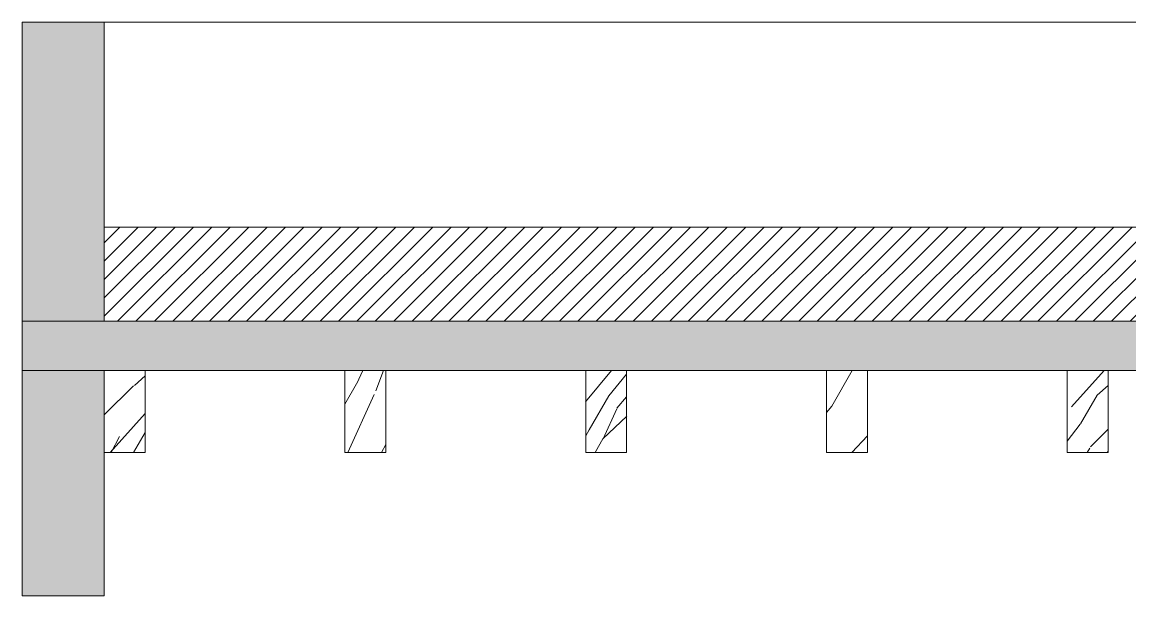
# Model space of a CAD drawing. Header units: metres. Extents: x -197 to 1099, y -24 to 14.
# Drawn here: x 18.78 to 21.482, y 6.15 to 7.55 of the extents above; entities that cross this region are included whole.
import ezdxf

# ---------------------------------------------------------------- set-up
doc = ezdxf.new("R2010")
doc.units = ezdxf.units.M
doc.header["$LTSCALE"] = 0.001
for name, color, linetype, lineweight, true_color in [('Jach-Anotaciones-CalidaddeLínea  0.13', 7, 'Continuous', 13, 0x000000), ('Jach-Anotaciones-Hatch-Lum100%', 7, 'Continuous', 13, 0x000000), ('Jach-Anotaciones-Hatch-Lum50%', 9, 'Continuous', 13, 0x808080)]:
    doc.layers.add(name, color=color, linetype=linetype, lineweight=lineweight, true_color=true_color)
pattern_1 = [(0, (0, 0), (0, 6.985), [5.08, -1.905]), (90, (0, 0), (-6.985, 4e-16), [5.08, -1.905])]
pattern_2 = [(0, (0, 9e-16), (0, 6.985), [5.08, -1.905]), (90, (0, 9e-16), (-6.985, 4e-16), [5.08, -1.905])]

msp = doc.modelspace()

# ---------------------------------------------------------------- hatches: boundary and pattern name
at = {"layer": 'Jach-Anotaciones-Hatch-Lum100%', "ltscale": 100}
h = msp.add_hatch(color=256, dxfattribs=at)
h.dxf.hatch_style = 1
h.paths.add_polyline_path([(18.77958, 7.55), (18.97958, 7.55), (18.97958, 6.82), (18.77958, 6.82)])
at = {"layer": 'Jach-Anotaciones-Hatch-Lum100%', "linetype": 'Continuous', "lineweight": 0, "ltscale": 100}
h = msp.add_hatch(dxfattribs=at)
h.set_pattern_fill('ANGLE')
h.set_pattern_definition(pattern_2)
h.paths.add_polyline_path([(20.10303, 6.82), (20.20303, 6.82), (20.20303, 7.25), (20.10303, 7.25)])
h = msp.add_hatch(dxfattribs=at)
h.set_pattern_fill('ANGLE')
h.set_pattern_definition(pattern_2)
h.paths.add_polyline_path([(20.80303, 6.82), (20.90303, 6.82), (20.90303, 7.25), (20.80303, 7.25)])
at = {"layer": 'Jach-Anotaciones-Hatch-Lum100%', "ltscale": 100}
h = msp.add_hatch(color=256, dxfattribs=at)
h.dxf.hatch_style = 1
h.paths.add_polyline_path([(18.77958, 6.82), (31.48958, 6.82), (31.48958, 6.7), (18.77958, 6.7)])
at = {"layer": 'Jach-Anotaciones-Hatch-Lum100%', "linetype": 'Continuous', "lineweight": 0, "ltscale": 100}
h = msp.add_hatch(dxfattribs=at)
h.set_pattern_fill('ANGLE')
h.set_pattern_definition(pattern_1)
h.paths.add_polyline_path([(20.20303, 6.7), (20.20303, 6.82), (19.35803, 6.82), (19.35803, 6.7)])
h.paths.add_polyline_path([(20.80303, 6.82), (20.80303, 6.7), (23.95803, 6.7), (23.95803, 6.82)])
at = {"layer": 'Jach-Anotaciones-Hatch-Lum100%', "ltscale": 100}
h = msp.add_hatch(color=256, dxfattribs=at)
h.dxf.hatch_style = 1
h.paths.add_polyline_path([(18.77958, 6.7), (18.97958, 6.7), (18.97958, 6.15), (18.77958, 6.15)])
at = {"layer": 'Jach-Anotaciones-Hatch-Lum50%', "ltscale": 100}
h = msp.add_hatch(dxfattribs=at)
h.set_pattern_fill('ANSI31', color=256, scale=0.01)
h.set_pattern_definition([(45, (-143.794692, 0), (-0.0224506403, 0.0224506403), [])])
h.paths.add_polyline_path([(18.97958, 7.05), (31.33958, 7.05), (31.33958, 6.82), (18.97958, 6.82)])
h = msp.add_hatch(dxfattribs=at)
h.set_pattern_fill('ANGLE', color=256)
h.set_pattern_definition(pattern_1)
h.paths.add_polyline_path([(20.20303, 6.7), (20.20303, 6.82), (19.35803, 6.82), (19.35803, 6.7)])
h.paths.add_polyline_path([(20.80303, 6.82), (20.80303, 6.7), (23.95803, 6.7), (23.95803, 6.82)])
h = msp.add_hatch(dxfattribs=at)
h.set_pattern_fill('WOOD_01', color=256, scale=0.8, angle=60, pattern_type=2)
h.set_pattern_definition([(60, (-136.0674, 0.8039), (-0.6928203, 0.4), [0.16, -0.64]), (68.9726, (-135.689297, 0.59483), (1.707181334, 4.556921009), [0.1538832, -15.2344232]), (65.7105, (-135.73487, 0.6119), (2.907189787, 6.63537723), [0.1607984, -7.8791008]), (44.5779, (-135.942713, 0.731902), (6.478452005, 6.421028285), [0.2406656, -23.8259016]), (53.6599, (-136.16334, 0.87776), (0.39999871, 0.69282136), [0.1448864, -7.0994208]), (45.0686, (-135.756436, 0.670543), (2.29281919, 2.371281939), [0.1241936, -12.2951456]), (48.6901, (-136.29827, 0.66006), (0.39999986, 0.69282067), [0.3263376, -3.7528776]), (65.7105, (-135.62694, 0.55883), (2.907189787, 6.63537723), [0.0803992, -7.9595]), (60, (-135.9219, 0.7199), (-0.6928203, 0.4), [0.08, -0.72]), (60, (-136.0851, 0.6293), (-0.6928203, 0.4), [0.24, -0.56]), (71.3099, (-136.10899, 0.8279), (0.90718136, 3.17128011), [0.081584, -3.997631]), (62.7263, (-135.892646, 0.61062), (7.307182554, 14.256405072), [0.1681904, -16.6508464]), (52.4054, (-135.85186, 0.63326), (3.89281589, 5.142565012), [0.1210616, -11.9851336]), (60, (-135.6086, 0.4466), (-0.6928203, 0.4), [0.16, -0.64]), (58.8309, (-135.613949, 0.357338), (0.3999995412, 0.6928207572), [0.3920816, -38.81608]), (60, (-136.1336, 0.6573), (-0.6928203, 0.4), [0.08, -0.72]), (60, (-136.149, 0.7586), (-0.6928203, 0.4), [0.08, -0.72]), (60, (-136.39134, 0.48285), (-0.6928203, 0.4), [0.12, -0.68]), (50.5377, (-136.31798, 0.68991), (0.39999976, 0.69282053), [0.2433104, -4.6228992]), (60, (-136.446, 0.4682), (-0.6928203, 0.4), [0.16, -0.64]), (60, (-135.86645, 0.032), (-0.6928203, 0.4), [0.088, -0.712]), (60, (-135.6971, 0.4053), (-0.6928203, 0.4), [0.08, -0.72]), (60, (-135.9219, 0.064), (-0.6928203, 0.4), [0.168, -0.632]), (65.4403, (-135.75944, 0.44134), (3.3071831715, 7.328200937), [0.16876, -16.7072576]), (60, (-135.8109, 0.4803), (-0.6928203, 0.4), [0.152, -0.648]), (60, (-136.0327, 0.128), (-0.6928203, 0.4), [0.088, -0.712]), (58.8309, (-136.095574, 0.275138), (0.3999995412, 0.6928207572), [0.3920816, -38.81608]), (60, (-136.1219, 0.3735), (-0.6928203, 0.4), [0.08, -0.72]), (60, (-136.1827, 0.3162), (-0.6928203, 0.4), [0.08, -0.72]), (60, (-136.0227, 0.5933), (-0.6928203, 0.4), [0.16, -0.64]), (60, (-136.1166, 0.4628), (-0.6928203, 0.4), [0.08, -0.72]), (60, (-136.2797, 0.3722), (-0.6928203, 0.4), [0.16, -0.64]), (79.6538, (-135.880723, 0.39127), (1.628722567, 9.221021558), [0.1189288, -11.7739248]), (71.3099, (-136.14271, 0.3855), (0.90718136, 3.17128011), [0.081584, -3.997631]), (71.3099, (-135.94807, 0.64262), (0.90718136, 3.17128011), [0.081584, -3.997631]), (65.7105, (-136.33134, 0.586774), (2.907189787, 6.63537723), [0.0803992, -7.9595]), (49.6952, (-136.50384, 0.4), (3.09281664, 3.756924044), [0.0894424, -8.854828]), (48.6901, (-135.82245, 0.10821), (0.39999986, 0.69282067), [0.081584, -3.997631]), (150, (-135.7686, 0.1695), (-0.4, -0.6928203), [0, -0.8]), (46.6076, (-136.24057, 0.248), (9.571260274, 10.177957834), [0.172696, -17.0969232]), (71.3099, (-136.09356, 0.72662), (0.90718136, 3.17128011), [0.081584, -3.997631]), (70.3048, (-135.65709, 0.47462), (1.307182333, 3.864099886), [0.0894424, -8.854828]), (48.6901, (-136.08193, 0.44277), (0.39999986, 0.69282067), [0.081584, -3.997631]), (48.6901, (-136.07657, 0.53206), (0.39999986, 0.69282067), [0.081584, -3.997631]), (41.5651, (-136.17129, 0.208), (0.3999991, 0.69282065), [0.101193, -2.428629]), (45.9638, (-136.36285, 0.42021), (0.39999898, 0.69282055), [0.329849, -2.968635]), (43.3008, (-136.33134, 0.586774), (4.185636287, 4.04974474), [0.2505672, -8.101676]), (60, (-136.366, 0.6068), (-0.6928203, 0.4), [0.096, -0.704]), (45.9638, (-135.83787, 0.2095), (0.39999898, 0.69282055), [0.329849, -2.968635]), (45.9638, (-135.92637, 0.16821), (0.39999898, 0.69282055), [0.329849, -2.968635]), (45.9638, (-135.98872, 0.20421), (0.39999898, 0.69282055), [0.329849, -2.968635]), (49.6952, (-136.337564, 0.304), (3.09281664, 3.756924044), [0.0894424, -8.854828]), (45.9638, (-136.1997, 0.51077), (0.39999898, 0.69282055), [0.164924, -3.13356]), (49.6952, (-136.11586, 0.176), (3.09281664, 3.756924044), [0.0894424, -8.854828]), (57.6141, (-135.859364, 0.508267), (0.399999129, 0.692820776), [0.1921664, -19.024492]), (49.6952, (-136.02807, 0.504056), (3.09281664, 3.756924044), [0.0894424, -8.854828]), (72.5288, (-135.970215, 0.57227), (0.90718035, 3.171281345), [0.073756, -7.3018792]), (49.5626, (-136.08122, 0.156), (5.7856303647, 6.821029196), [0.3091152, -30.602364]), (51.8699, (-135.88072, 0.39127), (0.39999995, 0.69281985), [0.1131368, -5.5437168]), (64.7636, (-136.058005, 0.24421), (3.70718558, 8.021020098), [0.1926656, -9.4406096]), (60, (-135.9759, 0.4185), (-0.6928203, 0.4), [0.248, -0.552]), (44.7449, (-136.42763, 0.356), (2.292819045, 2.371281764), [0.0912144, -9.0301888]), (50.5377, (-135.76859, 0.16949), (0.39999976, 0.69282053), [0.2433104, -4.622899]), (40.0169, (-135.99808, 0.108), (1.892819807, 1.678461156), [0.0936376, -9.2701216]), (60, (-136.08285, 0.9052), (-0.6928203, 0.4), [0.04, -0.76]), (60, (-135.778, 0.7292), (-0.6928203, 0.4), [0.08, -0.72]), (71.3099, (-135.52859, 0.58518), (0.90718136, 3.17128011), [0.081584, -3.997631]), (60, (-135.5939, 0.6321), (-0.6928203, 0.4), [0.144, -0.656]), (43.3008, (-135.96507, 0.837184), (4.185636287, 4.04974474), [0.0835224, -8.2687208]), (48.0207, (-135.815574, 0.760113), (10.372041651, 11.563146785), [0.1472056, -26.8405152]), (150, (-135.5286, 0.5852), (-0.4, -0.6928203), [0, -0.8]), (60, (-135.50245, 0.6625), (-0.6928203, 0.4), [0.072, -0.728]), (60, (-135.6341, 0.7385), (-0.6928203, 0.4), [0.072, -0.728]), (60, (-135.6687, 0.7585), (-0.6928203, 0.4), [0.072, -0.728]), (36.0376, (-135.90428, 0.89447), (4.87845173, 3.64974762), [0.0787912, -7.8002896]), (48.5163, (-135.98742, 0.942466), (2.6929280298, 3.0640394157), [0.0734704, -52.17242]), (41.5651, (-135.738, 0.79847), (0.3999991, 0.69282065), [0.0758944, -2.4539264]), (47.4712, (-136.07749, 0.99447), (2.692820176, 3.064101996), [0.073756, -7.3018792])])
h.paths.add_polyline_path([(19.07958, 6.7), (18.97958, 6.7), (18.97958, 6.5), (19.07958, 6.5)])
h = msp.add_hatch(dxfattribs=at)
h.set_pattern_fill('WOOD_01', color=256, scale=0.8, angle=60, pattern_type=2)
h.set_pattern_definition([(60, (-136.6547, 0.8039), (-0.6928203, 0.4), [0.16, -0.64]), (68.9726, (-136.27657, 0.59483), (1.707181334, 4.556921009), [0.1538832, -15.2344232]), (65.7105, (-136.32214, 0.6119), (2.907189787, 6.63537723), [0.1607984, -7.8791008]), (44.5779, (-136.529985, 0.731902), (6.478452005, 6.421028285), [0.2406656, -23.8259016]), (53.6599, (-136.75062, 0.87776), (0.39999871, 0.69282136), [0.1448864, -7.0994208]), (45.0686, (-136.34371, 0.670543), (2.29281919, 2.371281939), [0.1241936, -12.2951456]), (48.6901, (-136.88554, 0.66006), (0.39999986, 0.69282067), [0.3263376, -3.7528776]), (65.7105, (-136.21422, 0.55883), (2.907189787, 6.63537723), [0.0803992, -7.9595]), (60, (-136.5092, 0.7199), (-0.6928203, 0.4), [0.08, -0.72]), (60, (-136.6723, 0.6293), (-0.6928203, 0.4), [0.24, -0.56]), (71.3099, (-136.69626, 0.8279), (0.90718136, 3.17128011), [0.081584, -3.9976312]), (62.7263, (-136.47992, 0.61062), (7.307182554, 14.256405072), [0.1681904, -16.6508464]), (52.4054, (-136.439134, 0.63326), (3.89281589, 5.142565012), [0.1210616, -11.9851336]), (60, (-136.1959, 0.4466), (-0.6928203, 0.4), [0.16, -0.64]), (58.8309, (-136.201221, 0.357338), (0.3999995412, 0.6928207572), [0.3920816, -38.81608]), (60, (-136.7208, 0.6573), (-0.6928203, 0.4), [0.08, -0.72]), (60, (-136.7363, 0.7586), (-0.6928203, 0.4), [0.08, -0.72]), (60, (-136.9786, 0.48285), (-0.6928203, 0.4), [0.12, -0.68]), (50.5377, (-136.90526, 0.68991), (0.39999976, 0.69282053), [0.2433104, -4.6228992]), (60, (-137.03326, 0.4682), (-0.6928203, 0.4), [0.16, -0.64]), (60, (-136.4537, 0.032), (-0.6928203, 0.4), [0.088, -0.712]), (60, (-136.28436, 0.4053), (-0.6928203, 0.4), [0.08, -0.72]), (60, (-136.50914, 0.064), (-0.6928203, 0.4), [0.168, -0.632]), (65.4403, (-136.346714, 0.44134), (3.3071831715, 7.328200937), [0.16876, -16.7072576]), (60, (-136.3981, 0.4803), (-0.6928203, 0.4), [0.152, -0.648]), (60, (-136.62, 0.128), (-0.6928203, 0.4), [0.088, -0.712]), (58.8309, (-136.682847, 0.275138), (0.3999995412, 0.6928207572), [0.3920816, -38.81608]), (60, (-136.7092, 0.3735), (-0.6928203, 0.4), [0.08, -0.72]), (60, (-136.77, 0.3162), (-0.6928203, 0.4), [0.08, -0.72]), (60, (-136.61, 0.5933), (-0.6928203, 0.4), [0.16, -0.64]), (60, (-136.70384, 0.4628), (-0.6928203, 0.4), [0.08, -0.72]), (60, (-136.867, 0.3722), (-0.6928203, 0.4), [0.16, -0.64]), (79.6538, (-136.467996, 0.39127), (1.628722567, 9.221021558), [0.1189288, -11.7739248]), (71.3099, (-136.72999, 0.3855), (0.90718136, 3.17128011), [0.081584, -3.9976312]), (71.3099, (-136.53534, 0.64262), (0.90718136, 3.17128011), [0.081584, -3.9976312]), (65.7105, (-136.91862, 0.586774), (2.907189787, 6.63537723), [0.0803992, -7.9595]), (49.6952, (-137.091114, 0.4), (3.09281664, 3.756924044), [0.0894424, -8.854828]), (48.6901, (-136.40972, 0.10821), (0.39999986, 0.69282067), [0.081584, -3.9976312]), (150, (-136.3559, 0.1695), (-0.4, -0.6928203), [0, -0.8]), (46.6076, (-136.827842, 0.248), (9.571260274, 10.177957834), [0.172696, -17.0969232]), (71.3099, (-136.68084, 0.72662), (0.90718136, 3.17128011), [0.081584, -3.9976312]), (70.3048, (-136.24436, 0.47462), (1.307182333, 3.864099886), [0.0894424, -8.854828]), (48.6901, (-136.6692, 0.44277), (0.39999986, 0.69282067), [0.081584, -3.9976312]), (48.6901, (-136.66384, 0.53206), (0.39999986, 0.69282067), [0.081584, -3.9976312]), (41.5651, (-136.75856, 0.208), (0.3999991, 0.69282065), [0.101193, -2.428629]), (45.9638, (-136.95012, 0.42021), (0.39999898, 0.69282055), [0.3298488, -2.9686352]), (43.3008, (-136.91862, 0.586774), (4.185636287, 4.04974474), [0.2505672, -8.101676]), (60, (-136.95326, 0.6068), (-0.6928203, 0.4), [0.096, -0.704]), (45.9638, (-136.42514, 0.2095), (0.39999898, 0.69282055), [0.329849, -2.968635]), (45.9638, (-136.51364, 0.16821), (0.39999898, 0.69282055), [0.329849, -2.968635]), (45.9638, (-136.576, 0.20421), (0.39999898, 0.69282055), [0.329849, -2.968635]), (49.6952, (-136.92484, 0.304), (3.09281664, 3.756924044), [0.0894424, -8.854828]), (45.9638, (-136.78698, 0.51077), (0.39999898, 0.69282055), [0.164924, -3.13356]), (49.6952, (-136.703134, 0.176), (3.09281664, 3.756924044), [0.0894424, -8.854828]), (57.6141, (-136.446637, 0.508267), (0.399999129, 0.692820776), [0.1921664, -19.024492]), (49.6952, (-136.615344, 0.504056), (3.09281664, 3.756924044), [0.0894424, -8.854828]), (72.5288, (-136.55749, 0.57227), (0.90718035, 3.171281345), [0.073756, -7.3018792]), (49.5626, (-136.668493, 0.156), (5.7856303647, 6.821029196), [0.3091152, -30.602364]), (51.8699, (-136.468, 0.39127), (0.39999995, 0.69281985), [0.1131368, -5.5437168]), (64.7636, (-136.64528, 0.24421), (3.70718558, 8.021020098), [0.1926656, -9.4406096]), (60, (-136.5631, 0.4185), (-0.6928203, 0.4), [0.248, -0.552]), (44.7449, (-137.0149, 0.356), (2.292819045, 2.371281764), [0.0912144, -9.0301888]), (50.5377, (-136.35586, 0.16949), (0.39999976, 0.69282053), [0.2433104, -4.6228992]), (40.0169, (-136.585355, 0.108), (1.892819807, 1.678461156), [0.0936376, -9.2701216]), (60, (-136.6701, 0.9052), (-0.6928203, 0.4), [0.04, -0.76]), (60, (-136.3653, 0.7292), (-0.6928203, 0.4), [0.08, -0.72]), (71.3099, (-136.11586, 0.58518), (0.90718136, 3.17128011), [0.081584, -3.997631]), (60, (-136.18114, 0.6321), (-0.6928203, 0.4), [0.144, -0.656]), (43.3008, (-136.55234, 0.837184), (4.185636287, 4.04974474), [0.0835224, -8.2687208]), (48.0207, (-136.402847, 0.760113), (10.372041651, 11.563146785), [0.1472056, -26.8405152]), (150, (-136.1159, 0.5852), (-0.4, -0.6928203), [0, -0.8]), (60, (-136.0897, 0.6625), (-0.6928203, 0.4), [0.072, -0.728]), (60, (-136.22135, 0.7385), (-0.6928203, 0.4), [0.072, -0.728]), (60, (-136.256, 0.7585), (-0.6928203, 0.4), [0.072, -0.728]), (36.0376, (-136.491555, 0.89447), (4.87845173, 3.64974762), [0.0787912, -7.8002896]), (48.5163, (-136.574693, 0.942466), (2.6929280298, 3.0640394157), [0.0734704, -52.17242]), (41.5651, (-136.32528, 0.79847), (0.3999991, 0.69282065), [0.0758944, -2.4539264]), (47.4712, (-136.66476, 0.99447), (2.692820176, 3.064101996), [0.073756, -7.3018792])])
h.paths.add_polyline_path([(19.66686, 6.7), (19.56686, 6.7), (19.56686, 6.5), (19.66686, 6.5)])
h = msp.add_hatch(dxfattribs=at)
h.set_pattern_fill('WOOD_01', color=256, scale=0.8, angle=60, pattern_type=2)
h.set_pattern_definition([(60, (-137.242, 0.8039), (-0.6928203, 0.4), [0.16, -0.64]), (68.9726, (-136.863843, 0.59483), (1.707181334, 4.556921009), [0.1538832, -15.2344232]), (65.7105, (-136.90941, 0.6119), (2.907189787, 6.63537723), [0.1607984, -7.8791008]), (44.5779, (-137.117258, 0.731902), (6.478452005, 6.421028285), [0.2406656, -23.8259016]), (53.6599, (-137.33789, 0.87776), (0.39999871, 0.69282136), [0.1448864, -7.0994208]), (45.0686, (-136.93098, 0.670543), (2.29281919, 2.371281939), [0.1241936, -12.2951456]), (48.6901, (-137.47282, 0.66006), (0.39999986, 0.69282067), [0.3263376, -3.7528776]), (65.7105, (-136.80149, 0.55883), (2.907189787, 6.63537723), [0.0803992, -7.9595]), (60, (-137.0965, 0.7199), (-0.6928203, 0.4), [0.08, -0.72]), (60, (-137.2596, 0.6293), (-0.6928203, 0.4), [0.24, -0.56]), (71.3099, (-137.28354, 0.8279), (0.90718136, 3.17128011), [0.081584, -3.9976312]), (62.7263, (-137.06719, 0.61062), (7.307182554, 14.256405072), [0.1681904, -16.6508464]), (52.4054, (-137.026407, 0.63326), (3.89281589, 5.142565012), [0.1210616, -11.9851336]), (60, (-136.7831, 0.4466), (-0.6928203, 0.4), [0.16, -0.64]), (58.8309, (-136.788494, 0.357338), (0.3999995412, 0.6928207572), [0.3920816, -38.81608]), (60, (-137.3081, 0.6573), (-0.6928203, 0.4), [0.08, -0.72]), (60, (-137.3235, 0.7586), (-0.6928203, 0.4), [0.08, -0.72]), (60, (-137.5659, 0.48285), (-0.6928203, 0.4), [0.12, -0.68]), (50.5377, (-137.49253, 0.68991), (0.39999976, 0.69282053), [0.2433104, -4.6228992]), (60, (-137.6205, 0.4682), (-0.6928203, 0.4), [0.16, -0.64]), (60, (-137.041, 0.032), (-0.6928203, 0.4), [0.088, -0.712]), (60, (-136.8716, 0.4053), (-0.6928203, 0.4), [0.08, -0.72]), (60, (-137.0964, 0.064), (-0.6928203, 0.4), [0.168, -0.632]), (65.4403, (-136.933986, 0.44134), (3.3071831715, 7.328200937), [0.16876, -16.7072576]), (60, (-136.9854, 0.4803), (-0.6928203, 0.4), [0.152, -0.648]), (60, (-137.2073, 0.128), (-0.6928203, 0.4), [0.088, -0.712]), (58.8309, (-137.27012, 0.275138), (0.3999995412, 0.6928207572), [0.3920816, -38.81608]), (60, (-137.2965, 0.3735), (-0.6928203, 0.4), [0.08, -0.72]), (60, (-137.35726, 0.3162), (-0.6928203, 0.4), [0.08, -0.72]), (60, (-137.19726, 0.5933), (-0.6928203, 0.4), [0.16, -0.64]), (60, (-137.2911, 0.4628), (-0.6928203, 0.4), [0.08, -0.72]), (60, (-137.45425, 0.3722), (-0.6928203, 0.4), [0.16, -0.64]), (79.6538, (-137.05527, 0.39127), (1.628722567, 9.221021558), [0.1189288, -11.7739248]), (71.3099, (-137.31726, 0.3855), (0.90718136, 3.17128011), [0.081584, -3.9976312]), (71.3099, (-137.12262, 0.64262), (0.90718136, 3.17128011), [0.081584, -3.9976312]), (65.7105, (-137.50589, 0.586774), (2.907189787, 6.63537723), [0.0803992, -7.9595]), (49.6952, (-137.678386, 0.4), (3.09281664, 3.756924044), [0.0894424, -8.854828]), (48.6901, (-136.99699, 0.10821), (0.39999986, 0.69282067), [0.081584, -3.9976312]), (150, (-136.9431, 0.1695), (-0.4, -0.6928203), [0, -0.8]), (46.6076, (-137.415115, 0.248), (9.571260274, 10.177957834), [0.172696, -17.0969232]), (71.3099, (-137.26811, 0.72662), (0.90718136, 3.17128011), [0.081584, -3.9976312]), (70.3048, (-136.83163, 0.47462), (1.307182333, 3.864099886), [0.0894424, -8.854828]), (48.6901, (-137.25647, 0.44277), (0.39999986, 0.69282067), [0.081584, -3.9976312]), (48.6901, (-137.25111, 0.53206), (0.39999986, 0.69282067), [0.081584, -3.9976312]), (41.5651, (-137.34583, 0.208), (0.3999991, 0.69282065), [0.1011928, -2.4286288]), (45.9638, (-137.5374, 0.42021), (0.39999898, 0.69282055), [0.3298488, -2.9686352]), (43.3008, (-137.50589, 0.586774), (4.185636287, 4.04974474), [0.2505672, -8.101676]), (60, (-137.5405, 0.6068), (-0.6928203, 0.4), [0.096, -0.704]), (45.9638, (-137.01242, 0.2095), (0.39999898, 0.69282055), [0.3298488, -2.9686352]), (45.9638, (-137.10091, 0.16821), (0.39999898, 0.69282055), [0.3298488, -2.9686352]), (45.9638, (-137.16327, 0.20421), (0.39999898, 0.69282055), [0.3298488, -2.9686352]), (49.6952, (-137.51211, 0.304), (3.09281664, 3.756924044), [0.0894424, -8.854828]), (45.9638, (-137.37425, 0.51077), (0.39999898, 0.69282055), [0.164924, -3.13356]), (49.6952, (-137.29041, 0.176), (3.09281664, 3.756924044), [0.0894424, -8.854828]), (57.6141, (-137.03391, 0.508267), (0.399999129, 0.692820776), [0.1921664, -19.024492]), (49.6952, (-137.20262, 0.504056), (3.09281664, 3.756924044), [0.0894424, -8.854828]), (72.5288, (-137.14476, 0.57227), (0.90718035, 3.171281345), [0.073756, -7.3018792]), (49.5626, (-137.255766, 0.156), (5.7856303647, 6.821029196), [0.3091152, -30.602364]), (51.8699, (-137.05527, 0.39127), (0.39999995, 0.69281985), [0.1131368, -5.5437168]), (64.7636, (-137.23255, 0.24421), (3.70718558, 8.021020098), [0.1926656, -9.4406096]), (60, (-137.1504, 0.4185), (-0.6928203, 0.4), [0.248, -0.552]), (44.7449, (-137.602176, 0.356), (2.292819045, 2.371281764), [0.0912144, -9.0301888]), (50.5377, (-136.94314, 0.16949), (0.39999976, 0.69282053), [0.2433104, -4.6228992]), (40.0169, (-137.17263, 0.108), (1.892819807, 1.678461156), [0.0936376, -9.2701216]), (60, (-137.2574, 0.9052), (-0.6928203, 0.4), [0.04, -0.76]), (60, (-136.95255, 0.7292), (-0.6928203, 0.4), [0.08, -0.72]), (71.3099, (-136.70314, 0.58518), (0.90718136, 3.17128011), [0.081584, -3.9976312]), (60, (-136.7684, 0.6321), (-0.6928203, 0.4), [0.144, -0.656]), (43.3008, (-137.13961, 0.837184), (4.185636287, 4.04974474), [0.0835224, -8.2687208]), (48.0207, (-136.99012, 0.760113), (10.372041651, 11.563146785), [0.1472056, -26.8405152]), (150, (-136.7031, 0.5852), (-0.4, -0.6928203), [0, -0.8]), (60, (-136.677, 0.6625), (-0.6928203, 0.4), [0.072, -0.728]), (60, (-136.8086, 0.7385), (-0.6928203, 0.4), [0.072, -0.728]), (60, (-136.8433, 0.7585), (-0.6928203, 0.4), [0.072, -0.728]), (36.0376, (-137.07883, 0.89447), (4.87845173, 3.64974762), [0.0787912, -7.8002896]), (48.5163, (-137.161966, 0.942466), (2.6929280298, 3.0640394157), [0.0734704, -52.17242]), (41.5651, (-136.91255, 0.79847), (0.3999991, 0.69282065), [0.0758944, -2.4539264]), (47.4712, (-137.25203, 0.99447), (2.692820176, 3.064101996), [0.073756, -7.3018792])])
h.paths.add_polyline_path([(20.25413, 6.7), (20.15413, 6.7), (20.15413, 6.5), (20.25413, 6.5)])
h = msp.add_hatch(dxfattribs=at)
h.set_pattern_fill('WOOD_01', color=256, scale=0.8, angle=60, pattern_type=2)
h.set_pattern_definition([(60, (-137.8292, 0.8039), (-0.6928203, 0.4), [0.16, -0.64]), (68.9726, (-137.451116, 0.59483), (1.707181334, 4.556921009), [0.1538832, -15.2344232]), (65.7105, (-137.496685, 0.6119), (2.907189787, 6.63537723), [0.1607984, -7.8791008]), (44.5779, (-137.70453, 0.731902), (6.478452005, 6.421028285), [0.2406656, -23.8259016]), (53.6599, (-137.92516, 0.87776), (0.39999871, 0.69282136), [0.1448864, -7.0994208]), (45.0686, (-137.518254, 0.670543), (2.29281919, 2.371281939), [0.1241936, -12.2951456]), (48.6901, (-138.06009, 0.66006), (0.39999986, 0.69282067), [0.3263376, -3.7528776]), (65.7105, (-137.38876, 0.55883), (2.907189787, 6.63537723), [0.0803992, -7.9595]), (60, (-137.68375, 0.7199), (-0.6928203, 0.4), [0.08, -0.72]), (60, (-137.8469, 0.6293), (-0.6928203, 0.4), [0.24, -0.56]), (71.3099, (-137.8708, 0.8279), (0.90718136, 3.17128011), [0.081584, -3.9976312]), (62.7263, (-137.654464, 0.61062), (7.307182554, 14.256405072), [0.1681904, -16.6508464]), (52.4054, (-137.61368, 0.63326), (3.89281589, 5.142565012), [0.1210616, -11.9851336]), (60, (-137.3704, 0.4466), (-0.6928203, 0.4), [0.16, -0.64]), (58.8309, (-137.375767, 0.357338), (0.3999995412, 0.6928207572), [0.3920816, -38.81608]), (60, (-137.8954, 0.6573), (-0.6928203, 0.4), [0.08, -0.72]), (60, (-137.9108, 0.7586), (-0.6928203, 0.4), [0.08, -0.72]), (60, (-138.1532, 0.48285), (-0.6928203, 0.4), [0.12, -0.68]), (50.5377, (-138.0798, 0.68991), (0.39999976, 0.69282053), [0.2433104, -4.6228992]), (60, (-138.2078, 0.4682), (-0.6928203, 0.4), [0.16, -0.64]), (60, (-137.6283, 0.032), (-0.6928203, 0.4), [0.088, -0.712]), (60, (-137.4589, 0.4053), (-0.6928203, 0.4), [0.08, -0.72]), (60, (-137.6837, 0.064), (-0.6928203, 0.4), [0.168, -0.632]), (65.4403, (-137.52126, 0.44134), (3.3071831715, 7.328200937), [0.16876, -16.7072576]), (60, (-137.5727, 0.4803), (-0.6928203, 0.4), [0.152, -0.648]), (60, (-137.79454, 0.128), (-0.6928203, 0.4), [0.088, -0.712]), (58.8309, (-137.857392, 0.275138), (0.3999995412, 0.6928207572), [0.3920816, -38.81608]), (60, (-137.88375, 0.3735), (-0.6928203, 0.4), [0.08, -0.72]), (60, (-137.9445, 0.3162), (-0.6928203, 0.4), [0.08, -0.72]), (60, (-137.7845, 0.5933), (-0.6928203, 0.4), [0.16, -0.64]), (60, (-137.8784, 0.4628), (-0.6928203, 0.4), [0.08, -0.72]), (60, (-138.0415, 0.3722), (-0.6928203, 0.4), [0.16, -0.64]), (79.6538, (-137.64254, 0.39127), (1.628722567, 9.221021558), [0.1189288, -11.7739248]), (71.3099, (-137.90453, 0.3855), (0.90718136, 3.17128011), [0.081584, -3.9976312]), (71.3099, (-137.70989, 0.64262), (0.90718136, 3.17128011), [0.081584, -3.9976312]), (65.7105, (-138.09316, 0.586774), (2.907189787, 6.63537723), [0.0803992, -7.9595]), (49.6952, (-138.26566, 0.4), (3.09281664, 3.756924044), [0.0894424, -8.854828]), (48.6901, (-137.58426, 0.10821), (0.39999986, 0.69282067), [0.081584, -3.9976312]), (150, (-137.5304, 0.1695), (-0.4, -0.6928203), [0, -0.8]), (46.6076, (-138.002387, 0.248), (9.571260274, 10.177957834), [0.172696, -17.0969232]), (71.3099, (-137.85538, 0.72662), (0.90718136, 3.17128011), [0.081584, -3.9976312]), (70.3048, (-137.418905, 0.47462), (1.307182333, 3.864099886), [0.0894424, -8.854828]), (48.6901, (-137.84375, 0.44277), (0.39999986, 0.69282067), [0.081584, -3.9976312]), (48.6901, (-137.83839, 0.53206), (0.39999986, 0.69282067), [0.081584, -3.9976312]), (41.5651, (-137.9331, 0.208), (0.3999991, 0.69282065), [0.1011928, -2.4286288]), (45.9638, (-138.12466, 0.42021), (0.39999898, 0.69282055), [0.3298488, -2.9686352]), (43.3008, (-138.09316, 0.586774), (4.185636287, 4.04974474), [0.2505672, -8.101676]), (60, (-138.1278, 0.6068), (-0.6928203, 0.4), [0.096, -0.704]), (45.9638, (-137.59969, 0.2095), (0.39999898, 0.69282055), [0.3298488, -2.9686352]), (45.9638, (-137.68819, 0.16821), (0.39999898, 0.69282055), [0.3298488, -2.9686352]), (45.9638, (-137.75054, 0.20421), (0.39999898, 0.69282055), [0.3298488, -2.9686352]), (49.6952, (-138.09938, 0.304), (3.09281664, 3.756924044), [0.0894424, -8.854828]), (45.9638, (-137.96153, 0.51077), (0.39999898, 0.69282055), [0.164924, -3.13356]), (49.6952, (-137.87768, 0.176), (3.09281664, 3.756924044), [0.0894424, -8.854828]), (57.6141, (-137.621182, 0.508267), (0.399999129, 0.692820776), [0.1921664, -19.024492]), (49.6952, (-137.78989, 0.504056), (3.09281664, 3.756924044), [0.0894424, -8.854828]), (72.5288, (-137.73203, 0.57227), (0.90718035, 3.171281345), [0.073756, -7.3018792]), (49.5626, (-137.843039, 0.156), (5.7856303647, 6.821029196), [0.3091152, -30.602364]), (51.8699, (-137.64254, 0.39127), (0.39999995, 0.69281985), [0.1131368, -5.5437168]), (64.7636, (-137.81982, 0.24421), (3.70718558, 8.021020098), [0.1926656, -9.4406096]), (60, (-137.7377, 0.4185), (-0.6928203, 0.4), [0.248, -0.552]), (44.7449, (-138.18945, 0.356), (2.292819045, 2.371281764), [0.0912144, -9.0301888]), (50.5377, (-137.53041, 0.16949), (0.39999976, 0.69282053), [0.2433104, -4.6228992]), (40.0169, (-137.7599, 0.108), (1.892819807, 1.678461156), [0.0936376, -9.2701216]), (60, (-137.8447, 0.9052), (-0.6928203, 0.4), [0.04, -0.76]), (60, (-137.5398, 0.7292), (-0.6928203, 0.4), [0.08, -0.72]), (71.3099, (-137.29041, 0.58518), (0.90718136, 3.17128011), [0.081584, -3.9976312]), (60, (-137.3557, 0.6321), (-0.6928203, 0.4), [0.144, -0.656]), (43.3008, (-137.726885, 0.837184), (4.185636287, 4.04974474), [0.0835224, -8.2687208]), (48.0207, (-137.577392, 0.760113), (10.372041651, 11.563146785), [0.1472056, -26.8405152]), (150, (-137.2904, 0.5852), (-0.4, -0.6928203), [0, -0.8]), (60, (-137.2643, 0.6625), (-0.6928203, 0.4), [0.072, -0.728]), (60, (-137.3959, 0.7385), (-0.6928203, 0.4), [0.072, -0.728]), (60, (-137.43054, 0.7585), (-0.6928203, 0.4), [0.072, -0.728]), (36.0376, (-137.6661, 0.89447), (4.878451732, 3.64974762), [0.0787912, -7.8002896]), (48.5163, (-137.749239, 0.942466), (2.6929280298, 3.0640394157), [0.0734704, -52.17242]), (41.5651, (-137.49982, 0.79847), (0.3999991, 0.69282065), [0.0758944, -2.4539264]), (47.4712, (-137.839305, 0.99447), (2.692820176, 3.064101996), [0.073756, -7.3018792])])
h.paths.add_polyline_path([(20.8414, 6.7), (20.7414, 6.7), (20.7414, 6.5), (20.8414, 6.5)])
h = msp.add_hatch(dxfattribs=at)
h.set_pattern_fill('WOOD_01', color=256, scale=0.8, angle=60, pattern_type=2)
h.set_pattern_definition([(60, (-138.4165, 0.8039), (-0.6928203, 0.4), [0.16, -0.64]), (68.9726, (-138.03839, 0.59483), (1.707181334, 4.556921009), [0.1538832, -15.2344232]), (65.7105, (-138.08396, 0.6119), (2.907189787, 6.63537723), [0.1607984, -7.8791008]), (44.5779, (-138.291804, 0.731902), (6.478452005, 6.421028285), [0.2406656, -23.8259016]), (53.6599, (-138.51243, 0.87776), (0.39999871, 0.69282136), [0.1448864, -7.0994208]), (45.0686, (-138.105527, 0.670543), (2.29281919, 2.371281939), [0.1241936, -12.2951456]), (48.6901, (-138.64736, 0.66006), (0.39999986, 0.69282067), [0.3263376, -3.7528776]), (65.7105, (-137.976035, 0.55883), (2.907189787, 6.63537723), [0.0803992, -7.9595]), (60, (-138.271, 0.7199), (-0.6928203, 0.4), [0.08, -0.72]), (60, (-138.43416, 0.6293), (-0.6928203, 0.4), [0.24, -0.56]), (71.3099, (-138.45808, 0.8279), (0.90718136, 3.17128011), [0.081584, -3.9976312]), (62.7263, (-138.241737, 0.61062), (7.307182554, 14.256405072), [0.1681904, -16.6508464]), (52.4054, (-138.20095, 0.63326), (3.89281589, 5.142565012), [0.1210616, -11.9851336]), (60, (-137.9577, 0.4466), (-0.6928203, 0.4), [0.16, -0.64]), (58.8309, (-137.96304, 0.357338), (0.3999995412, 0.6928207572), [0.3920816, -38.81608]), (60, (-138.48265, 0.6573), (-0.6928203, 0.4), [0.08, -0.72]), (60, (-138.4981, 0.7586), (-0.6928203, 0.4), [0.08, -0.72]), (60, (-138.7404, 0.48285), (-0.6928203, 0.4), [0.12, -0.68]), (50.5377, (-138.66708, 0.68991), (0.39999976, 0.69282053), [0.2433104, -4.6228992]), (60, (-138.7951, 0.4682), (-0.6928203, 0.4), [0.16, -0.64]), (60, (-138.2155, 0.032), (-0.6928203, 0.4), [0.088, -0.712]), (60, (-138.0462, 0.4053), (-0.6928203, 0.4), [0.08, -0.72]), (60, (-138.271, 0.064), (-0.6928203, 0.4), [0.168, -0.632]), (65.4403, (-138.108532, 0.44134), (3.3071831715, 7.328200937), [0.16876, -16.7072576]), (60, (-138.15996, 0.4803), (-0.6928203, 0.4), [0.152, -0.648]), (60, (-138.3818, 0.128), (-0.6928203, 0.4), [0.088, -0.712]), (58.8309, (-138.444665, 0.275138), (0.3999995412, 0.6928207572), [0.3920816, -38.81608]), (60, (-138.471, 0.3735), (-0.6928203, 0.4), [0.08, -0.72]), (60, (-138.5318, 0.3162), (-0.6928203, 0.4), [0.08, -0.72]), (60, (-138.3718, 0.5933), (-0.6928203, 0.4), [0.16, -0.64]), (60, (-138.4657, 0.4628), (-0.6928203, 0.4), [0.08, -0.72]), (60, (-138.6288, 0.3722), (-0.6928203, 0.4), [0.16, -0.64]), (79.6538, (-138.229814, 0.39127), (1.628722567, 9.221021558), [0.1189288, -11.7739248]), (71.3099, (-138.4918, 0.3855), (0.90718136, 3.17128011), [0.081584, -3.9976312]), (71.3099, (-138.29716, 0.64262), (0.90718136, 3.17128011), [0.081584, -3.9976312]), (65.7105, (-138.680434, 0.586774), (2.907189787, 6.63537723), [0.0803992, -7.9595]), (49.6952, (-138.85293, 0.4), (3.09281664, 3.756924044), [0.0894424, -8.854828]), (48.6901, (-138.17154, 0.10821), (0.39999986, 0.69282067), [0.081584, -3.9976312]), (150, (-138.1177, 0.1695), (-0.4, -0.6928203), [0, -0.8]), (46.6076, (-138.58966, 0.248), (9.571260274, 10.177957834), [0.172696, -17.0969232]), (71.3099, (-138.44265, 0.72662), (0.90718136, 3.17128011), [0.081584, -3.9976312]), (70.3048, (-138.00618, 0.47462), (1.307182333, 3.864099886), [0.0894424, -8.854828]), (48.6901, (-138.43102, 0.44277), (0.39999986, 0.69282067), [0.081584, -3.9976312]), (48.6901, (-138.42566, 0.53206), (0.39999986, 0.69282067), [0.081584, -3.9976312]), (41.5651, (-138.52038, 0.208), (0.3999991, 0.69282065), [0.1011928, -2.4286288]), (45.9638, (-138.71194, 0.42021), (0.39999898, 0.69282055), [0.3298488, -2.9686352]), (43.3008, (-138.680434, 0.586774), (4.185636287, 4.04974474), [0.2505672, -8.101676]), (60, (-138.7151, 0.6068), (-0.6928203, 0.4), [0.096, -0.704]), (45.9638, (-138.18696, 0.2095), (0.39999898, 0.69282055), [0.3298488, -2.9686352]), (45.9638, (-138.27546, 0.16821), (0.39999898, 0.69282055), [0.3298488, -2.9686352]), (45.9638, (-138.33781, 0.20421), (0.39999898, 0.69282055), [0.3298488, -2.9686352]), (49.6952, (-138.686655, 0.304), (3.09281664, 3.756924044), [0.0894424, -8.854828]), (45.9638, (-138.5488, 0.51077), (0.39999898, 0.69282055), [0.164924, -3.13356]), (49.6952, (-138.46495, 0.176), (3.09281664, 3.756924044), [0.0894424, -8.854828]), (57.6141, (-138.208455, 0.508267), (0.399999129, 0.692820776), [0.1921664, -19.024492]), (49.6952, (-138.37716, 0.504056), (3.09281664, 3.756924044), [0.0894424, -8.854828]), (72.5288, (-138.31931, 0.57227), (0.90718035, 3.171281345), [0.073756, -7.3018792]), (49.5626, (-138.430311, 0.156), (5.7856303647, 6.821029196), [0.3091152, -30.602364]), (51.8699, (-138.22981, 0.39127), (0.39999995, 0.69281985), [0.1131368, -5.5437168]), (64.7636, (-138.407096, 0.24421), (3.70718558, 8.021020098), [0.1926656, -9.4406096]), (60, (-138.32495, 0.4185), (-0.6928203, 0.4), [0.248, -0.552]), (44.7449, (-138.77672, 0.356), (2.292819045, 2.371281764), [0.0912144, -9.0301888]), (50.5377, (-138.11768, 0.16949), (0.39999976, 0.69282053), [0.2433104, -4.6228992]), (40.0169, (-138.34717, 0.108), (1.892819807, 1.678461156), [0.0936376, -9.2701216]), (60, (-138.4319, 0.9052), (-0.6928203, 0.4), [0.04, -0.76]), (60, (-138.1271, 0.7292), (-0.6928203, 0.4), [0.08, -0.72]), (71.3099, (-137.87768, 0.58518), (0.90718136, 3.17128011), [0.081584, -3.9976312]), (60, (-137.943, 0.6321), (-0.6928203, 0.4), [0.144, -0.656]), (43.3008, (-138.31416, 0.837184), (4.185636287, 4.04974474), [0.0835224, -8.2687208]), (48.0207, (-138.164665, 0.760113), (10.372041651, 11.563146785), [0.1472056, -26.8405152]), (150, (-137.8777, 0.5852), (-0.4, -0.6928203), [0, -0.8]), (60, (-137.8515, 0.6625), (-0.6928203, 0.4), [0.072, -0.728]), (60, (-137.9832, 0.7385), (-0.6928203, 0.4), [0.072, -0.728]), (60, (-138.0178, 0.7585), (-0.6928203, 0.4), [0.072, -0.728]), (36.0376, (-138.25337, 0.89447), (4.878451732, 3.64974762), [0.0787912, -7.8002896]), (48.5163, (-138.336511, 0.942466), (2.6929280298, 3.0640394157), [0.0734704, -52.17242]), (41.5651, (-138.0871, 0.79847), (0.3999991, 0.69282065), [0.0758944, -2.4539264]), (47.4712, (-138.42658, 0.99447), (2.692820176, 3.064101996), [0.073756, -7.3018792])])
h.paths.add_polyline_path([(21.42867, 6.7), (21.32867, 6.7), (21.32867, 6.5), (21.42867, 6.5)])

# ---------------------------------------------------------------- linework, layer by layer
at = {"layer": 'Jach-Anotaciones-CalidaddeLínea  0.13', "ltscale": 100}
for points in [[(18.77958, 7.55), (18.97958, 7.55), (18.97958, 6.82), (18.77958, 6.82)], [(18.97958, 7.05), (31.33958, 7.05), (31.33958, 6.82), (18.97958, 6.82)], [(18.77958, 6.82), (31.48958, 6.82), (31.48958, 6.7), (18.77958, 6.7)], [(18.77958, 6.7), (18.97958, 6.7), (18.97958, 6.15), (18.77958, 6.15)], [(19.07958, 6.7), (18.97958, 6.7), (18.97958, 6.5), (19.07958, 6.5)], [(19.66686, 6.7), (19.56686, 6.7), (19.56686, 6.5), (19.66686, 6.5)], [(20.25413, 6.7), (20.15413, 6.7), (20.15413, 6.5), (20.25413, 6.5)], [(20.8414, 6.7), (20.7414, 6.7), (20.7414, 6.5), (20.8414, 6.5)], [(21.42867, 6.7), (21.32867, 6.7), (21.32867, 6.5), (21.42867, 6.5)]]:
    msp.add_lwpolyline(points, close=True, dxfattribs=at)
msp.add_lwpolyline([(18.97958, 7.55), (34.0081, 7.55)], dxfattribs=at)

doc.saveas('drawing.dxf')
